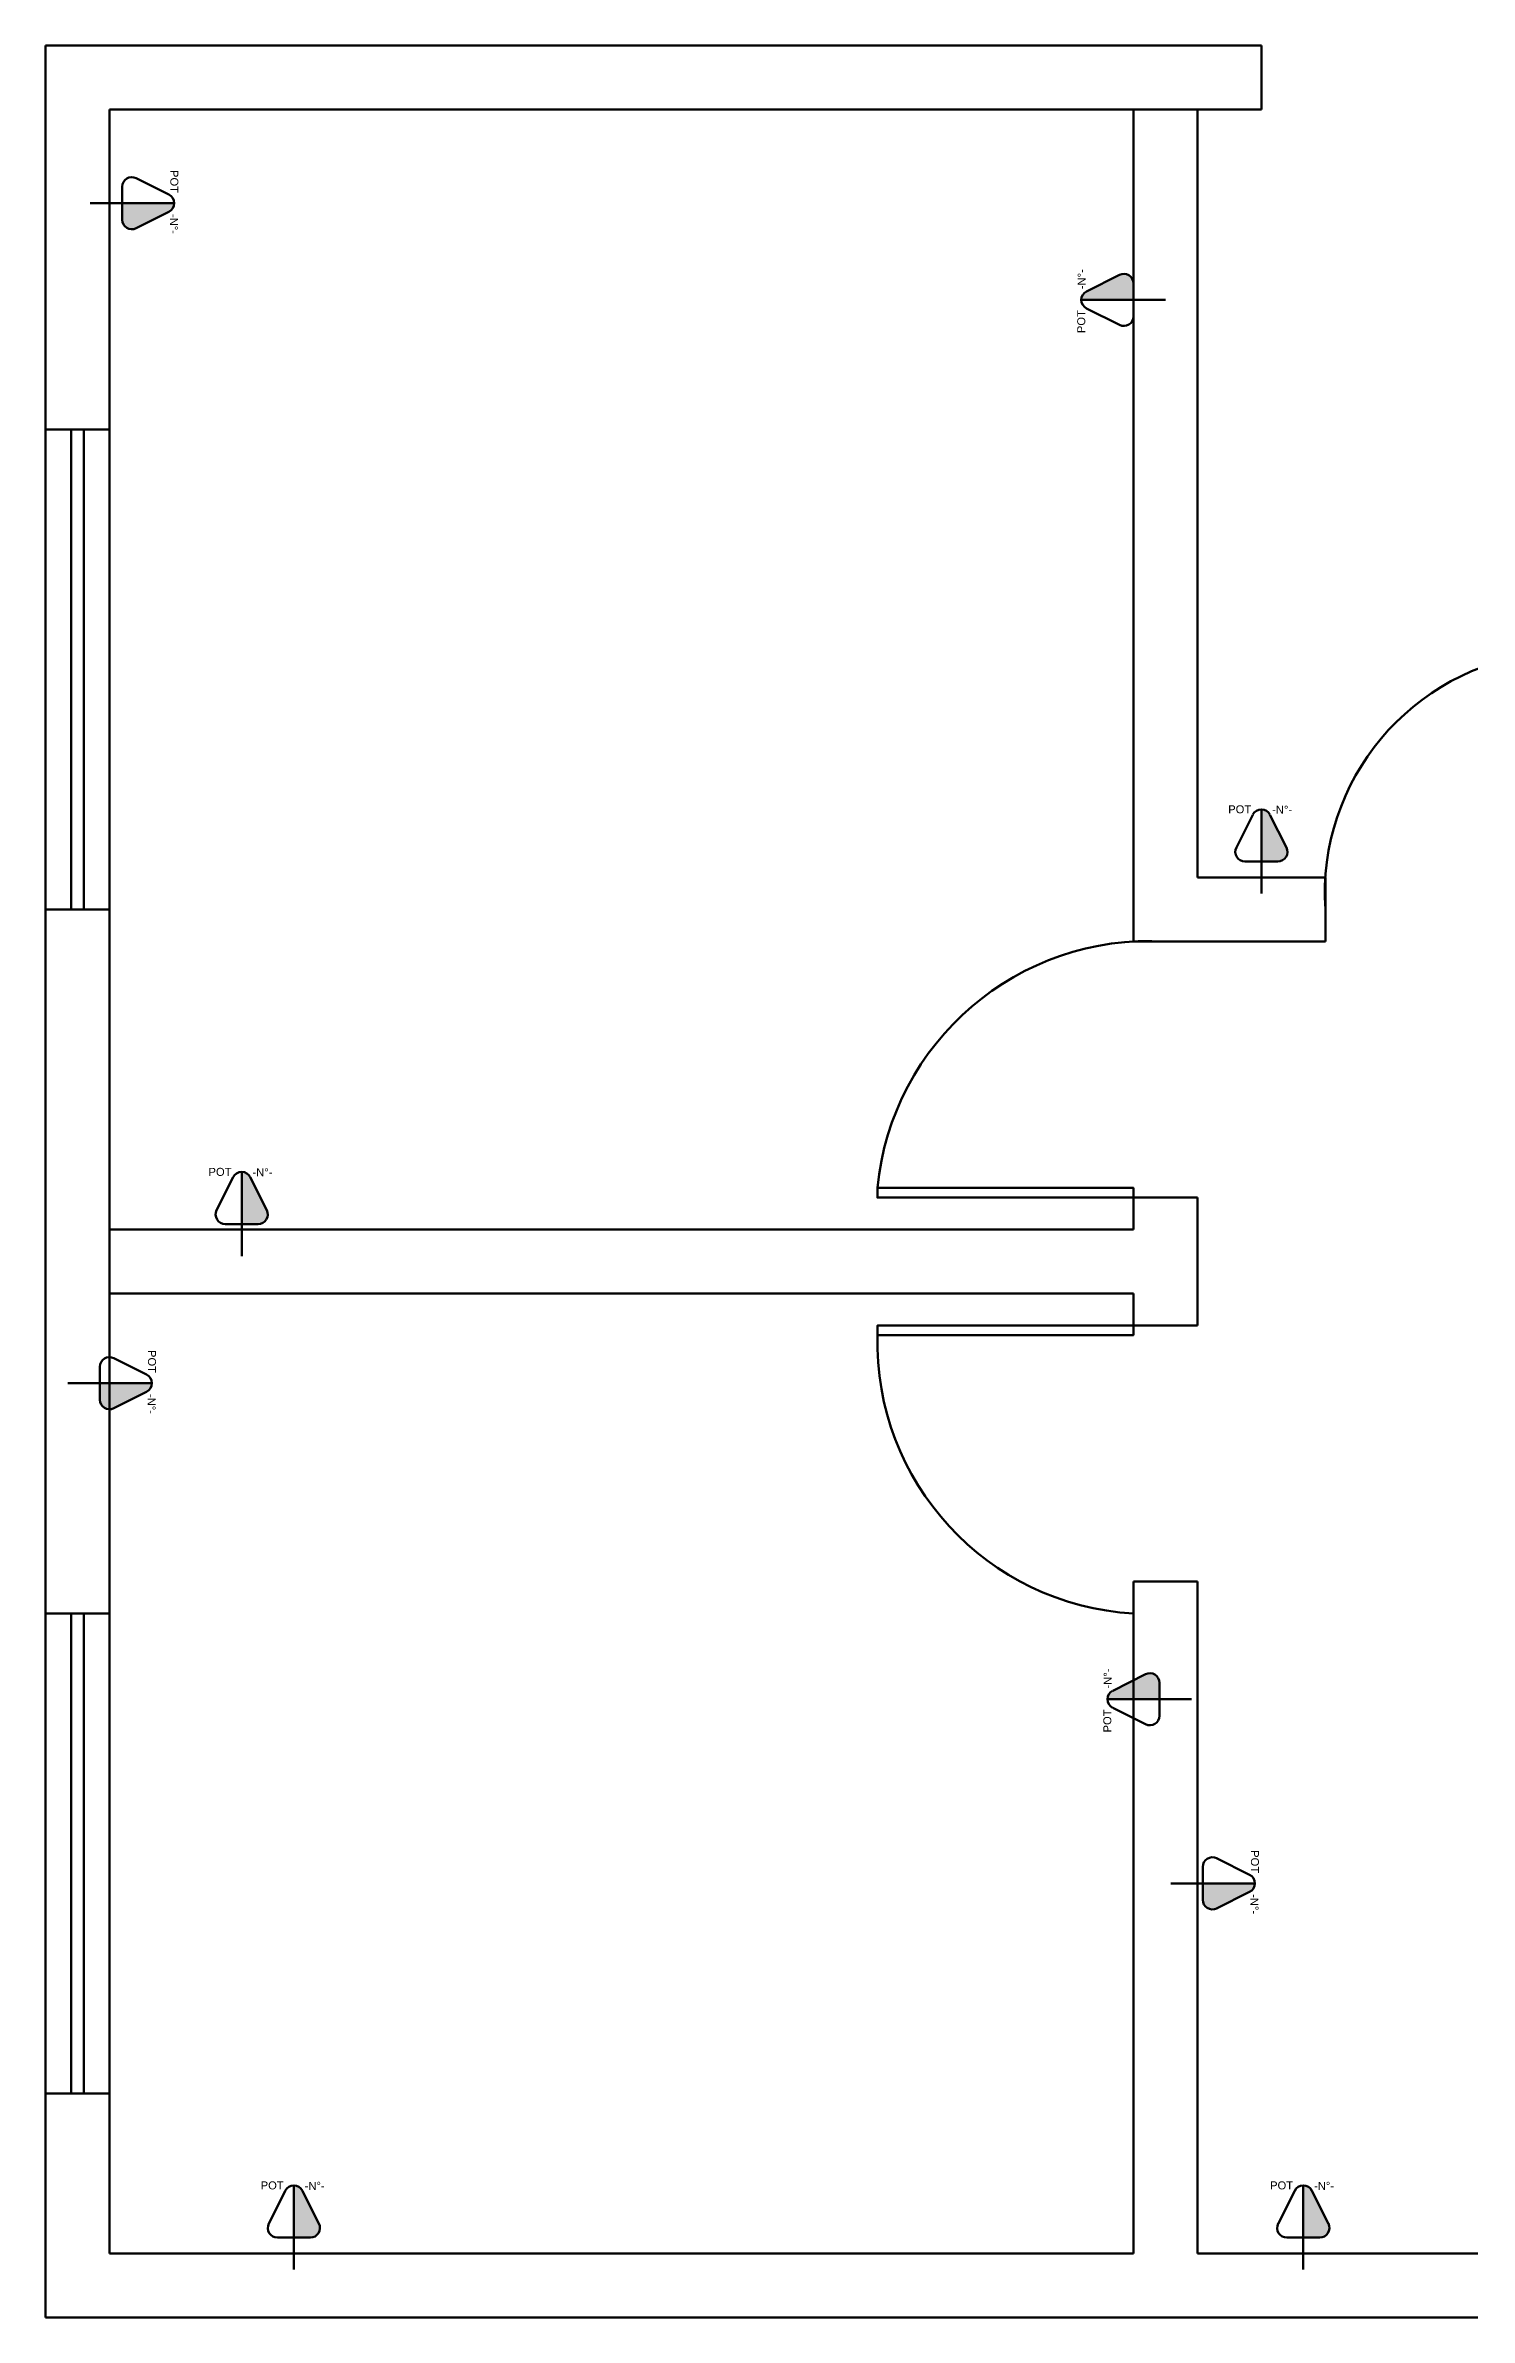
# Model space of a CAD drawing. Header units: centimetres. Extents: x 1750 to 2738, y 1538 to 2248.
# Drawn here: x 1750 to 2195, y 1538 to 2248 of the extents above; entities that cross this region are included whole.
import ezdxf

# ---------------------------------------------------------------- set-up
doc = ezdxf.new("R2010")
doc.units = ezdxf.units.CM
doc.layers.get('0').update_dxf_attribs({"color": 252, "lineweight": 70})
doc.layers.add('Layer1', color=4, linetype='Continuous', lineweight=50)
doc.layers.add('Parede', color=252, linetype='Continuous', lineweight=70)
doc.styles.get("Standard").update_dxf_attribs({"font": 'arial.ttf'})

# ---------------------------------------------------------------- blocks, each defined once
blk = doc.blocks.new('mediacm')
at = {"true_color": 0x000000}
h = blk.add_hatch(color=18, dxfattribs=at)
h.dxf.hatch_style = 1
h.paths.add_polyline_path([(2.68, 19.63, 0.284079), (0, 21.29), (0, 5), (5.15, 5, 0.557537), (7.83, 9.34)])
for p, q in [((-7.83, 9.34), (-2.68, 19.63)), ((0, 5), (0, 21.29)), ((2.68, 19.63), (7.83, 9.34)), ((-5.15, 5), (5.15, 5)), ((5.15, 5), (-5.15, 5)), ((0, 5), (0, -5))]:
    blk.add_line(p, q)
for centre, start, end in [((0, 18.29), 26.56505, 153.43495), ((-5.15, 8), 153.43495, 270), ((5.15, 8), 270, 26.56505)]:
    blk.add_arc(centre, 3, start, end)
at = {"char_height": 2.5, "attachment_point": 1}
for s, insert in [('POT', (-10.37, 22.55)), ('-N°-', (3.36, 22.41))]:
    blk.add_mtext_dynamic_manual_height_columns(s, width=4.5498, gutter_width=12.5, heights=[0], dxfattribs=dict(at, insert=insert))

msp = doc.modelspace()

# ---------------------------------------------------------------- linework, layer by layer
for p, q in [((1750.03, 2248.08), (1750.03, 2128.08)), ((2130.03, 2248.08), (1750.03, 2248.08)), ((1770.03, 2228.08), (1770.03, 2128.08)), ((1770.03, 2228.08), (1770.03, 2128.08)), ((2130.03, 2228.08), (1770.03, 2228.08)), ((1770.03, 2128.08), (1750.03, 2128.08)), ((1750.03, 1978.08), (1750.03, 1758.08)), ((1750.03, 1978.08), (1770.03, 1978.08)), ((1750.03, 1978.08), (1750.03, 1758.08)), ((1770.03, 1978.08), (1770.03, 1758.08)), ((1770.03, 1978.08), (1770.03, 1878.08)), ((1770.03, 1978.08), (1770.03, 1858.08)), ((1770.03, 1978.08), (1770.03, 1858.08)), ((1770.03, 1878.08), (1770.03, 1898.08)), ((1770.03, 1898.08), (1770.03, 1798.08)), ((1770.03, 1858.08), (1770.03, 1758.08)), ((1770.03, 1798.08), (1770.03, 1818.08)), ((1750.03, 1608.08), (1750.03, 1538.08)), ((1750.03, 1608.08), (1750.03, 1538.08)), ((1770.03, 1608.08), (1770.03, 1558.08)), ((1770.03, 1558.08), (2090.03, 1558.08)), ((2110.03, 1558.08), (2260.03, 1558.08)), ((1750.03, 1538.08), (2260.03, 1538.08))]:
    msp.add_line(p, q)
at = {"layer": 'Layer1'}
for p, q in [((1750.03, 2128.08), (1770.03, 2128.08)), ((1750.03, 1978.08), (1750.03, 2128.08)), ((1758.03, 1978.08), (1758.03, 2128.08)), ((1762.03, 2128.08), (1762.03, 1978.08)), ((1770.03, 2128.08), (1770.03, 1978.08)), ((1770.03, 1978.08), (1750.03, 1978.08)), ((1750.03, 1758.08), (1770.03, 1758.08)), ((1750.03, 1608.08), (1750.03, 1758.08)), ((1758.03, 1608.08), (1758.03, 1758.08)), ((1762.03, 1758.08), (1762.03, 1608.08)), ((1770.03, 1758.08), (1770.03, 1608.08)), ((1770.03, 1608.08), (1750.03, 1608.08))]:
    msp.add_line(p, q, dxfattribs=at)
for points in [[(2090.03, 1888.08), (2010.03, 1888.08), (2010.03, 1891.08), (2090.03, 1891.08)], [(2090.03, 1848.08), (2010.03, 1848.08), (2010.03, 1845.08), (2090.03, 1845.08)]]:
    msp.add_lwpolyline(points, close=True, dxfattribs=at)
for centre, radius, start, end in [((2225.32, 1983.08), 75.46, 96.30828, 183.79937), ((2095.03, 1882.83), 85.4, 86.64352, 174.45414), ((2095.03, 1842.95), 85.03, 178.56496, 266.62877)]:
    msp.add_arc(centre, radius, start, end, dxfattribs=at)
at = {"layer": 'Parede'}
for p, q in [((2130.03, 2228.08), (2130.03, 2248.08)), ((2110.03, 2228.08), (2090.03, 2228.08)), ((2090.03, 2228.08), (2090.03, 1988.08)), ((2110.03, 1988.08), (2110.03, 2228.08)), ((2110.03, 2228.08), (2130.03, 2228.08)), ((2090.03, 1988.08), (2090.03, 1968.08)), ((2150.03, 1988.08), (2110.03, 1988.08)), ((2150.03, 1968.08), (2150.03, 1988.08)), ((1770.03, 1978.08), (1770.03, 1878.08)), ((2150.03, 1968.08), (2089.79, 1968.08)), ((2090.03, 1878.08), (2090.03, 1888.08)), ((2090.03, 1888.08), (2110.03, 1888.08)), ((2110.03, 1888.08), (2110.03, 1858.08)), ((1770.03, 1878.08), (2090.03, 1878.08)), ((1770.03, 1878.08), (1770.03, 1858.08)), ((2090.03, 1878.08), (2080.03, 1878.08)), ((1770.03, 1858.08), (2090.03, 1858.08)), ((2090.03, 1848.08), (2090.03, 1858.08)), ((2110.03, 1858.08), (2110.03, 1848.08)), ((2110.03, 1848.08), (2090.03, 1848.08)), ((2110.03, 1768.08), (2090.03, 1768.08)), ((2090.03, 1768.08), (2090.03, 1558.08)), ((2110.03, 1768.08), (2110.03, 1558.08)), ((1750.03, 1758.08), (1770.03, 1758.08)), ((1770.03, 1608.08), (1750.03, 1608.08)), ((2110.03, 1558.08), (2260.03, 1558.08))]:
    msp.add_line(p, q, dxfattribs=at)

# ---------------------------------------------------------------- block references
at = {"layer": 'Layer1'}
for p, rotation in [((1769.01, 2198.78), 270), ((2095.03, 2168.56), 90), ((1762.03, 1830.05), 270), ((2103.18, 1731.29), 90), ((2106.71, 1673.77), 270)]:
    msp.add_blockref('mediacm', p, dxfattribs=dict(at, rotation=rotation))
for p in [(2130.03, 1988.08), (1811.36, 1874.79), (1827.67, 1558.08), (2143.12, 1558.08)]:
    msp.add_blockref('mediacm', p, dxfattribs=at)

doc.saveas('drawing.dxf')
